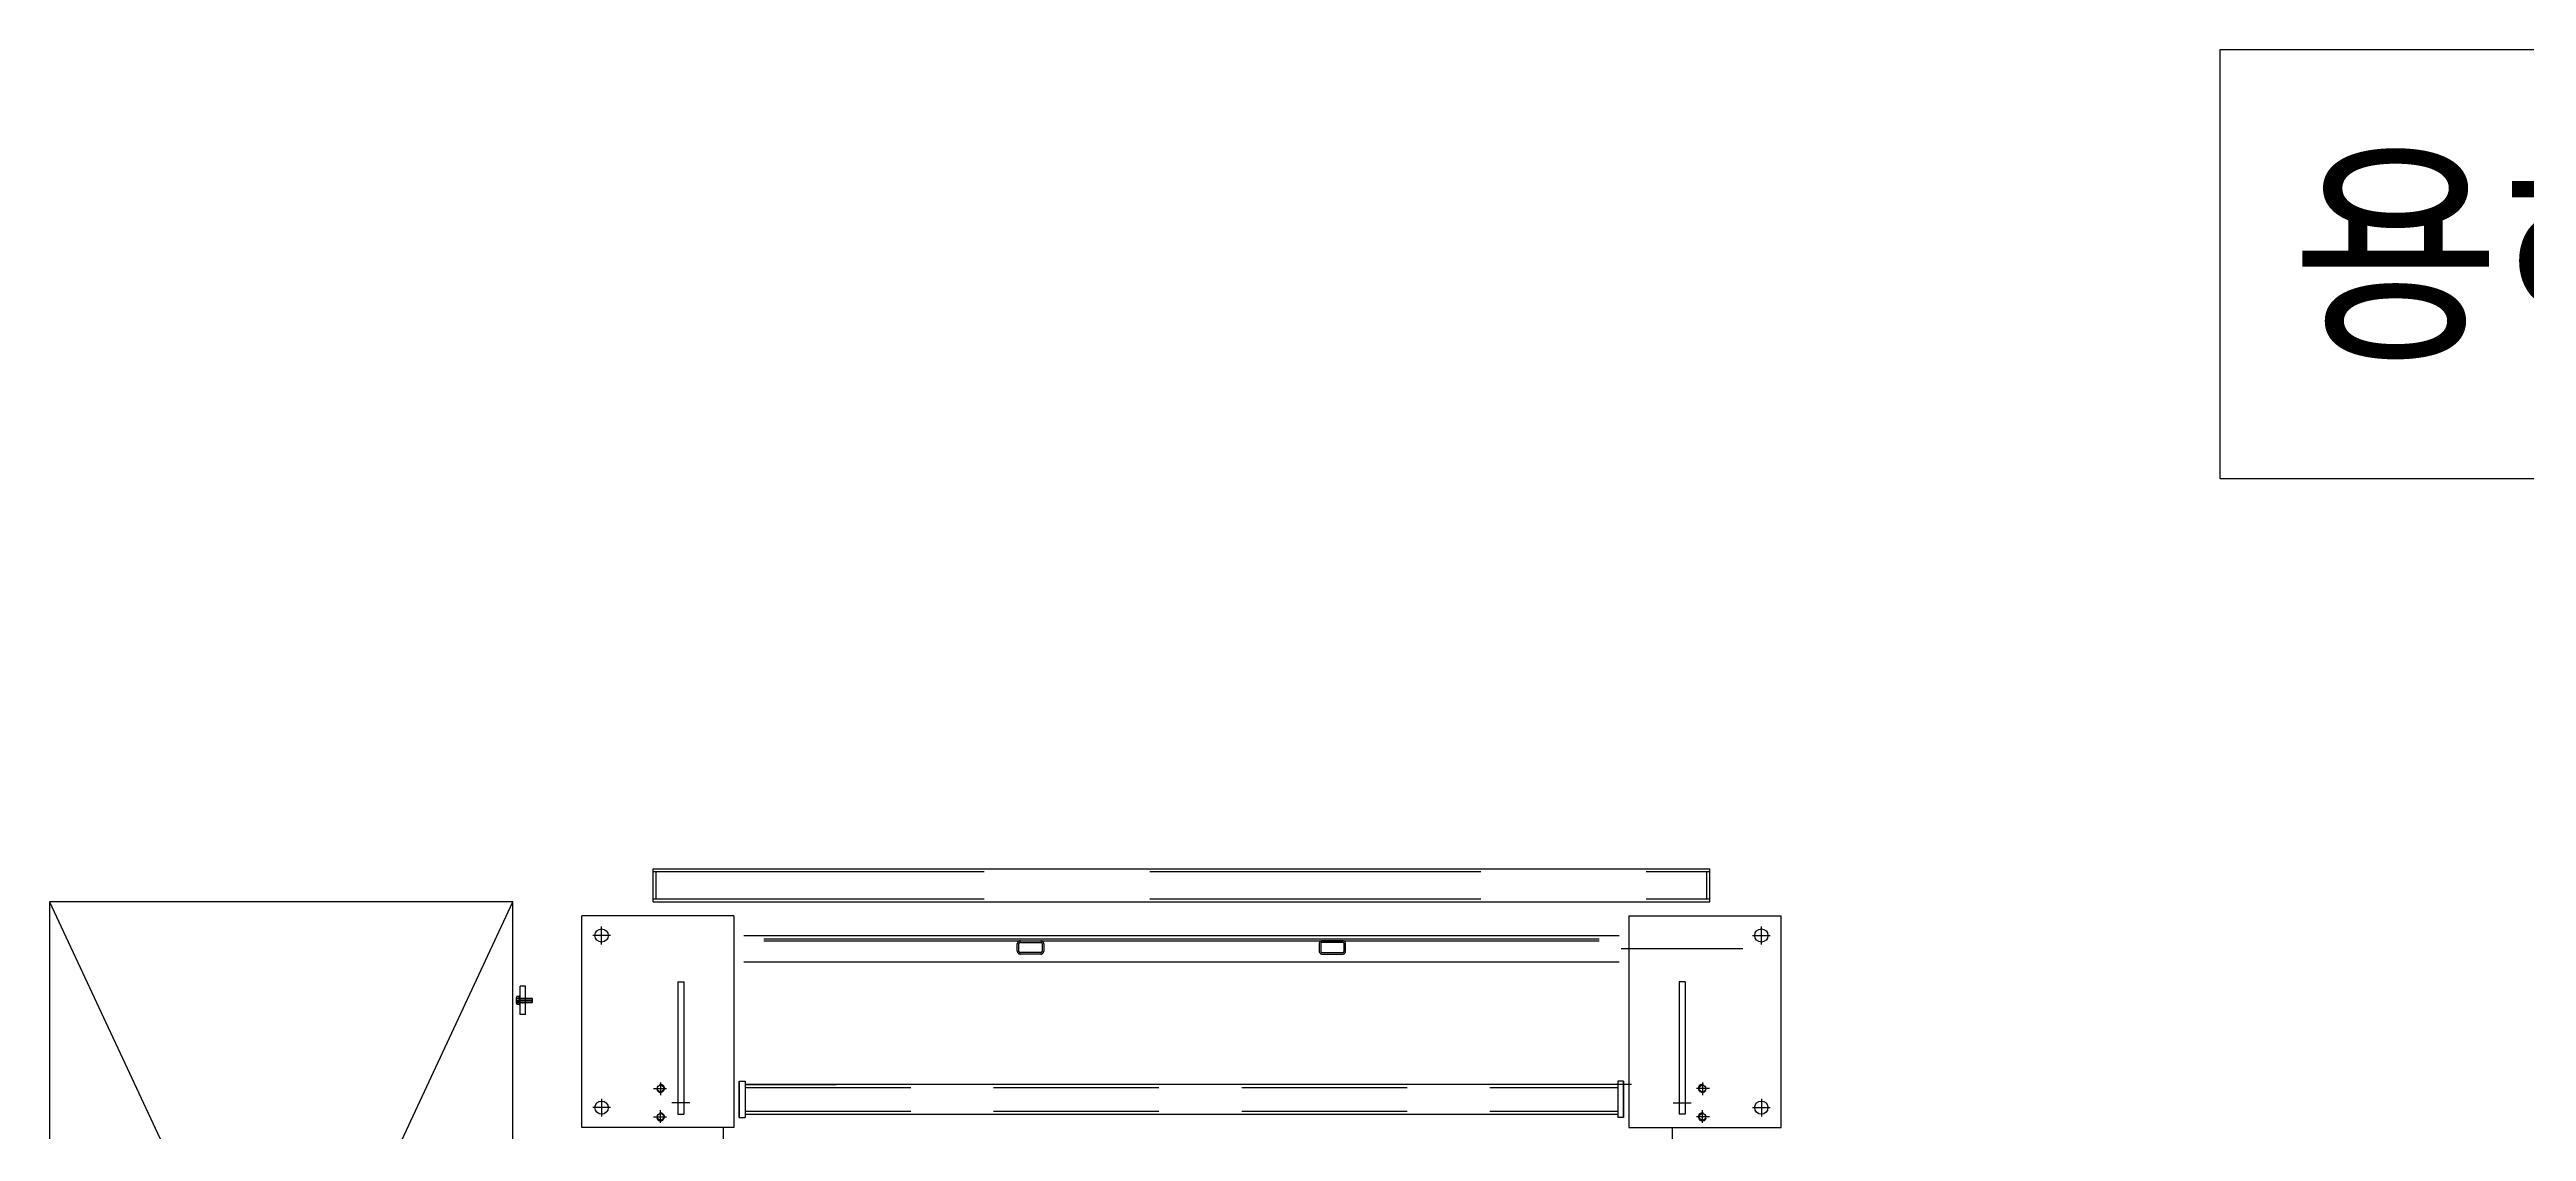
# Model space of a CAD drawing. Header units: millimetres. Extents: x 10462777 to 22643323, y 453826 to 1389191.
# Drawn here: x 11327947 to 11331689, y 603002 to 604636 of the extents above; entities that cross this region are included whole.
import ezdxf
from ezdxf.enums import TextEntityAlignment as Align

# ---------------------------------------------------------------- set-up
doc = ezdxf.new("R2010")
doc.units = ezdxf.units.MM
doc.header["$LTSCALE"] = 200
doc.header["$MEASUREMENT"] = 0
doc.linetypes.add('HIDDEN', pattern=[3.75, 2.5, -1.25])
doc.linetypes.add('STRICHPUNKT2', pattern=[18.5, 10, -4, 0.5, -4])
doc.layers.get('0').update_dxf_attribs({"linetype": 'CONTINUOUS'})
for name, color, linetype in [('7', 7, 'CONTINUOUS'), ('BOM', 6, 'CONTINUOUS'), ('BOM-T', 4, 'CONTINUOUS'), ('CENTER', 1, 'CONTINUOUS'), ('HIDDEN', 7, 'HIDDEN'), ('TEX', 3, 'CONTINUOUS'), ('THIN', 3, 'CONTINUOUS')]:
    doc.layers.add(name, color=color, linetype=linetype)
doc.styles.add('HSH', font='txt.shx ', dxfattribs={"bigfont": ' whgtxt.shx'})
doc.styles.get("Standard").update_dxf_attribs({"font": 'SYMBOL'})

# ---------------------------------------------------------------- blocks, each defined once
blk = doc.blocks.new('A$C18A63EFF')
at = {"layer": '7'}
for p, q in [((0, 700), (1500, 700)), ((0, 0), (0, 700)), ((1500, 700), (1500, 0)), ((1500, 0), (0, 0))]:
    blk.add_line(p, q, dxfattribs=at)
at = {"layer": '7', "color": 1}
for p, q in [((0, 0), (1500, 700)), ((1500, 0), (0, 700))]:
    blk.add_line(p, q, dxfattribs=at)
blk = doc.blocks.new('A$C769D6D68')
at = {"color": 61}
for p, q in [((-21.5, 0), (-21.5, -8)), ((-21.5, 0), (21.5, 0)), ((21.5, 0), (21.5, -8)), ((-21.5, -8), (21.5, -8))]:
    blk.add_line(p, q, dxfattribs=at)
blk = doc.blocks.new('MCLBM1')
at = {"layer": 'BOM', "color": 0}
blk.add_circle((0, 0), 0.5, dxfattribs=at)
at = {"flags": 10}
blk.add_attdef('BM', text='', height=0.5, dxfattribs=at).set_placement((0, 0), align=Align.MIDDLE)
at = {"flags": 9}
for tag, p in [('SPEC', (0, -3)), ('WEIGHT', (0, -6)), ('USER1', (0, -8)), ('USER2', (0, -9)), ('USER3', (0, -10)), ('USER4', (0, -11)), ('USER5', (0, -12)), ('USER6', (0, -13)), ('NAME', (0, -1)), ('ENAME', (0, -2)), ('MATERIAL', (0, -4)), ('REMARK', (0, -5)), ('PRICE', (0, -7))]:
    blk.add_attdef(tag, p, '', height=0.5, dxfattribs=at)
blk = doc.blocks.new('A$C748127EC')
at = {"color": 3}
for p, q in [((0, 1336), (55, 1336)), ((0, 0), (55, 0))]:
    blk.add_line(p, q, dxfattribs=at)
at = {"color": 60}
for p, q in [((55, 1336), (0, 1336)), ((55, 1336), (0, 1336)), ((0, 1336), (0, 1327)), ((55, 1327), (0, 1327)), ((5, 9), (5, 1327)), ((50, 1327), (50, 9)), ((55, 1336), (55, 1327)), ((55, 9), (0, 9)), ((0, 0), (0, 9)), ((55, 0), (0, 0)), ((55, 0), (0, 0)), ((55, 0), (55, 9))]:
    blk.add_line(p, q, dxfattribs=at)
at = {"color": 60, "linetype": 'HIDDEN', "ltscale": 0.5}
for p, q in [((9.5, 9), (9.5, 1327)), ((45.5, 9), (45.5, 1327))]:
    blk.add_line(p, q, dxfattribs=at)
blk.add_line((50, 9), (50, 146.4))
blk = doc.blocks.new('A$C5E9801B4')
at = {"color": 3}
for p, q in [((200, 18.4), (0, 18.4)), ((0, 18.4), (0, 9.4)), ((200, 9.4), (0, 9.4)), ((200, 18.4), (200, 9.4))]:
    blk.add_line(p, q, dxfattribs=at)
at = {"layer": 'CENTER'}
blk.add_line((17.5, 0), (17.5, 27.4), dxfattribs=at)

msp = doc.modelspace()

# ---------------------------------------------------------------- linework, layer by layer
at = {"color": 3}
for p, q in [((11328859.00392, 603398.6387), (11330455.0041, 603398.63928)), ((11328859.00392, 603348.6387), (11328859.00392, 603398.6387)), ((11330455.0041, 603348.63928), (11330455.0041, 603398.63928)), ((11328859.00392, 603348.6387), (11330455.0041, 603348.63928))]:
    msp.add_line(p, q, dxfattribs=at)
for p, q in [((11328751.00392, 603007.6387), (11328751.00392, 603327.6387)), ((11328981.00392, 603327.6387), (11328751.00392, 603327.6387)), ((11328981.00392, 603327.6387), (11328981.00392, 603007.6387)), ((11330333.0041, 603327.63928), (11330333.0041, 603007.63928)), ((11330333.0041, 603327.63928), (11330563.0041, 603327.63928)), ((11330563.0041, 603007.63928), (11330563.0041, 603327.63928)), ((11328652.40386, 603195.30883), (11328652.40386, 603203.96908)), ((11328656.40386, 603202.52571), (11328652.85044, 603202.52571)), ((11328656.40386, 603196.7522), (11328652.85044, 603196.7522)), ((11330336.62624, 603072.63928), (11330247.14263, 603072.63928)), ((11328981.00392, 603007.6387), (11328751.00392, 603007.6387)), ((11330333.0041, 603007.63928), (11330563.0041, 603007.63928))]:
    msp.add_line(p, q)
at = {"color": 1, "linetype": 'STRICHPUNKT2'}
for p, q in [((11328781.00392, 603284.1387), (11328781.00392, 603311.1387)), ((11330533.0041, 603284.13928), (11330533.0041, 603311.13928)), ((11328794.50392, 603297.6387), (11328767.50392, 603297.6387)), ((11330519.5041, 603297.63928), (11330546.5041, 603297.63928)), ((11328781.00392, 603051.1387), (11328781.00392, 603024.1387)), ((11330533.0041, 603051.13928), (11330533.0041, 603024.13928)), ((11328794.50392, 603037.6387), (11328767.50392, 603037.6387)), ((11330519.5041, 603037.63928), (11330546.5041, 603037.63928))]:
    msp.add_line(p, q, dxfattribs=at)
at = {"color": 4}
for p, q in [((11328996.00392, 603297.6387), (11330318.0041, 603297.63928)), ((11330318.0041, 603257.63928), (11328996.00392, 603257.6387))]:
    msp.add_line(p, q, dxfattribs=at)
at = {"color": 2}
for p, q in [((11329026.00392, 603292.6387), (11330288.0041, 603292.63928)), ((11329026.00392, 603289.6387), (11330288.0041, 603289.63928))]:
    msp.add_line(p, q, dxfattribs=at)
at = {"color": 1}
for p, q in [((11328870.00392, 603075.83307), (11328870.00392, 603056.64506)), ((11330444.0041, 603075.83365), (11330444.0041, 603056.64563)), ((11328859.53512, 603066.6387), (11328878.97604, 603066.6387)), ((11330454.4729, 603066.63928), (11330435.03197, 603066.63928)), ((11328859.53512, 603023.6387), (11328878.97604, 603023.6387)), ((11328870.00392, 603014.44433), (11328870.00392, 603033.63234)), ((11330454.4729, 603023.63928), (11330435.03197, 603023.63928)), ((11330444.0041, 603014.44491), (11330444.0041, 603033.63292))]:
    msp.add_line(p, q, dxfattribs=at)
msp.add_lwpolyline([(11328656.40386, 603193.86545), (11328656.40386, 603205.41246), (11328652.85044, 603205.41246, 0.309401076), (11328652.85044, 603202.52571, 0.154700538), (11328652.85044, 603196.7522, 0.309401076), (11328652.85044, 603193.86545)], format="xyb", close=True)
msp.add_lwpolyline([(11328656.40386, 603193.38895), (11328658.00386, 603193.38895), (11328658.00386, 603205.88895), (11328656.40386, 603205.88895)], close=True)
msp.add_lwpolyline([(11328658.00386, 603196.63895), (11328675.86259, 603196.63895), (11328676.40386, 603197.18022), (11328676.40386, 603202.09769), (11328675.86259, 603202.63895), (11328658.00386, 603202.63895)])
at = {"color": 3}
for centre in [(11328781.00392, 603297.6387), (11330533.0041, 603297.63928), (11328781.00392, 603037.6387), (11330533.0041, 603037.63928)]:
    msp.add_circle(centre, 10, dxfattribs=at)
at = {"color": 7}
for centre in [(11328870.00392, 603066.6387), (11330444.0041, 603066.63928), (11328870.00392, 603023.6387), (11330444.0041, 603023.63928)]:
    msp.add_circle(centre, 5.05278, dxfattribs=at)
at = {"layer": '7', "color": 7, "linetype": 'HIDDEN', "ltscale": 0.2}
for points in [[(11329449.00416, 603285.0387), (11329449.00416, 603274.2387, -0.414213562), (11329444.40416, 603269.6387), (11329413.60416, 603269.6387, -0.414213562), (11329409.00416, 603274.2387), (11329409.00416, 603285.0387, -0.414213562), (11329413.60416, 603289.6387), (11329444.40416, 603289.6387, -0.414213562), (11329449.00416, 603285.0387)], [(11329446.70416, 603285.0387), (11329446.70416, 603274.2387, -0.414213562), (11329444.40416, 603271.9387), (11329413.60416, 603271.9387, -0.414213562), (11329411.30416, 603274.2387), (11329411.30416, 603285.0387, -0.414213562), (11329413.60416, 603287.3387), (11329444.40416, 603287.3387, -0.414213562), (11329446.70416, 603285.0387)], [(11329865.0041, 603285.03928), (11329865.0041, 603274.23928, 0.414213562), (11329869.6041, 603269.63928), (11329900.4041, 603269.63928, 0.414213562), (11329905.0041, 603274.23928), (11329905.0041, 603285.03928, 0.414213562), (11329900.4041, 603289.63928), (11329869.6041, 603289.63928, 0.414213562), (11329865.0041, 603285.03928)], [(11329867.3041, 603285.03928), (11329867.3041, 603274.23928, 0.414213562), (11329869.6041, 603271.93928), (11329900.4041, 603271.93928, 0.414213562), (11329902.7041, 603274.23928), (11329902.7041, 603285.03928, 0.414213562), (11329900.4041, 603287.33928), (11329869.6041, 603287.33928, 0.414213562), (11329867.3041, 603285.03928)]]:
    msp.add_lwpolyline(points, format="xyb", dxfattribs=at)
at = {"layer": 'CENTER'}
for p, q in [((11330505.0041, 603277.63928), (11330321.0041, 603277.63928)), ((11328652.40386, 603199.63895), (11328676.40386, 603199.63895)), ((11328965.00386, 602974.0322), (11328965.00386, 603007.88331)), ((11330399.0041, 602974.0322), (11330399.0041, 603007.88331))]:
    msp.add_line(p, q, dxfattribs=at)
at = {"layer": 'HIDDEN'}
for p, q in [((11328859.00392, 603394.1387), (11330455.0041, 603394.13928)), ((11328863.50392, 603353.1387), (11328863.50392, 603394.1387)), ((11330450.5041, 603353.13928), (11330450.5041, 603394.13928)), ((11328859.00392, 603353.1387), (11330455.0041, 603353.13928))]:
    msp.add_line(p, q, dxfattribs=at)
at = {"layer": 'TEX', "color": 4, "ltscale": 10}
msp.add_lwpolyline([(11331226.39191, 604636.15188), (11333650.39191, 604636.15188), (11333650.39191, 603987.40188), (11331226.39191, 603987.40188)], close=True, dxfattribs=at)
at = {"layer": 'THIN'}
for p, q in [((11328658.00386, 603202.09769), (11328676.40386, 603202.09769)), ((11328658.00386, 603197.18022), (11328676.40386, 603197.18022))]:
    msp.add_line(p, q, dxfattribs=at)
at = {"layer": 'THIN', "color": 1}
for centre, start, end in [((11328870.00392, 603066.6387), 195.00000004, 105.00000002), ((11330444.0041, 603066.63928), 74.99999998, 344.99999996), ((11328870.00392, 603023.6387), 195.00000004, 105.00000002), ((11330444.0041, 603023.63928), 74.99999998, 344.99999996)]:
    msp.add_arc(centre, 6, start, end, dxfattribs=at)

# ---------------------------------------------------------------- block references
at = {"rotation": 89.99999999999999}
msp.add_blockref('A$C5E9801B4', (11328914.44935, 603027.63885), dxfattribs=at)
at = {"extrusion": (0, 0, -1), "zscale": -1, "rotation": 90.00000000000001}
for name, p in [('A$C5E9801B4', (-11330399.55867, 603027.63943)), ('A$C769D6D68', (-11328666.00386, 603199.63895)), ('A$C748127EC', (-11328989.00383, 603022.63927))]:
    msp.add_blockref(name, p, dxfattribs=at)
at = {"layer": '7', "extrusion": (0, 0, -1), "zscale": -1, "rotation": 90.00000000000001}
msp.add_blockref('A$C18A63EFF', (-11327947.00415, 601848.63869), dxfattribs=at)
at = {"layer": 'BOM', "extrusion": (0, 0, -1), "zscale": -1, "rotation": 180}
for p in [(-11328653.84386, 603195.63895), (-11328657.20386, 603194.63895)]:
    msp.add_blockref('MCLBM1', p, dxfattribs=at)

# ---------------------------------------------------------------- texts
at = {"layer": 'BOM-T', "color": 4, "text_generation_flag": 4}
for s, p in [('M6X1-20L', (11328654.44386, 603195.93895)), ('%%C6X1.6t(Circle-Small)', (11328657.80386, 603194.93895))]:
    msp.add_text(s, height=0.6, dxfattribs=at).set_placement(p, align=Align.MIDDLE_LEFT)
at = {"layer": 'TEX', "color": 6, "style": 'HSH'}
msp.add_text('용해로 1호기', height=300, dxfattribs=at).set_placement((11331333.0889, 604166.65188))

doc.saveas('drawing.dxf')
